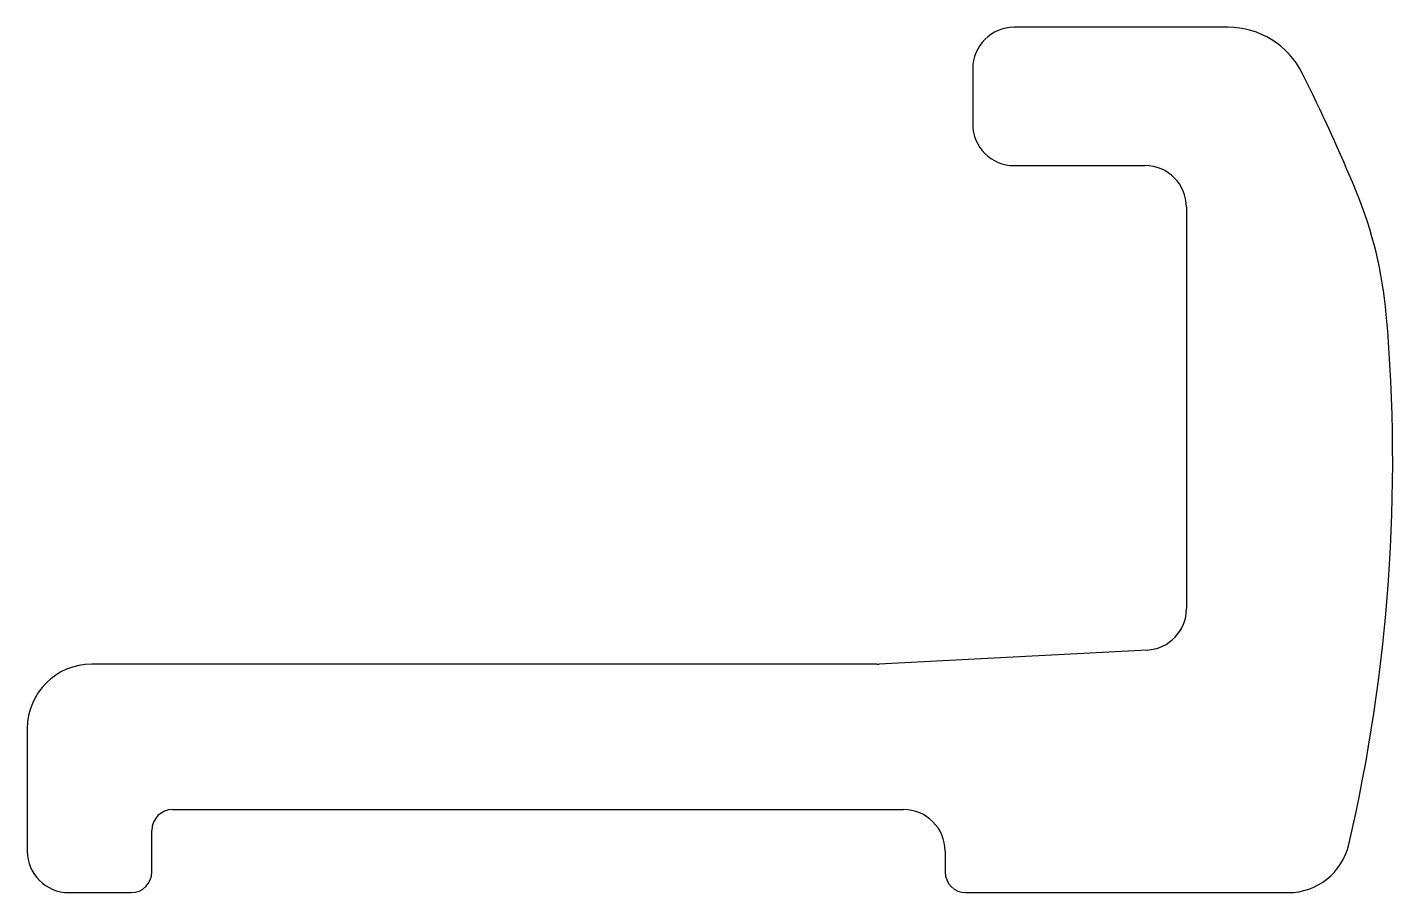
# Model space of a CAD drawing. Extents: x 610.1 to 642.9, y 593.5 to 614.3.
import ezdxf

# ---------------------------------------------------------------- set-up
doc = ezdxf.new("R2010")
doc.units = 0
doc.layers.get('0').update_dxf_attribs({"linetype": 'CONTINUOUS'})

msp = doc.modelspace()

# ---------------------------------------------------------------- linework, layer by layer
for p, q in [((638.977, 614.29), (633.826, 614.29)), ((632.826, 613.29), (632.826, 611.96)), ((633.826, 610.96), (636.976, 610.96)), ((637.976, 609.96), (637.976, 600.298)), ((637.028, 599.299), (630.572, 598.961)), ((630.52, 598.96), (611.606, 598.96)), ((610.056, 597.41), (610.056, 594.46)), ((613.556, 595.46), (631.162, 595.46)), ((613.056, 593.96), (613.056, 594.96)), ((632.162, 594.46), (632.162, 593.96)), ((611.056, 593.46), (612.556, 593.46)), ((632.662, 593.46), (640.424, 593.46))]:
    msp.add_line(p, q)
for centre, radius, start, end in [((633.826, 613.29), 1, 90, 180), ((638.977, 612.29), 2, 26.6104, 90), ((602.233, 593.881), 43.098, 22.4297, 26.6104), ((633.826, 611.96), 1, 180, 270), ((636.976, 609.96), 1, 0, 90), ((632.826, 606.51), 10, 4.9875, 22.4297), ((602.233, 603.84), 40.71, 346.9105, 4.9875), ((636.976, 600.298), 1, 273, 0), ((611.606, 597.41), 1.55, 90, 180), ((630.52, 599.96), 1, 270, 273), ((613.556, 594.96), 0.5, 90, 180), ((631.162, 594.46), 1, 0, 90), ((640.424, 594.96), 1.5, 270, 346.9105), ((611.056, 594.46), 1, 180, 270), ((612.556, 593.96), 0.5, 270, 0), ((632.662, 593.96), 0.5, 180, 270)]:
    msp.add_arc(centre, radius, start, end)

doc.saveas('drawing.dxf')
